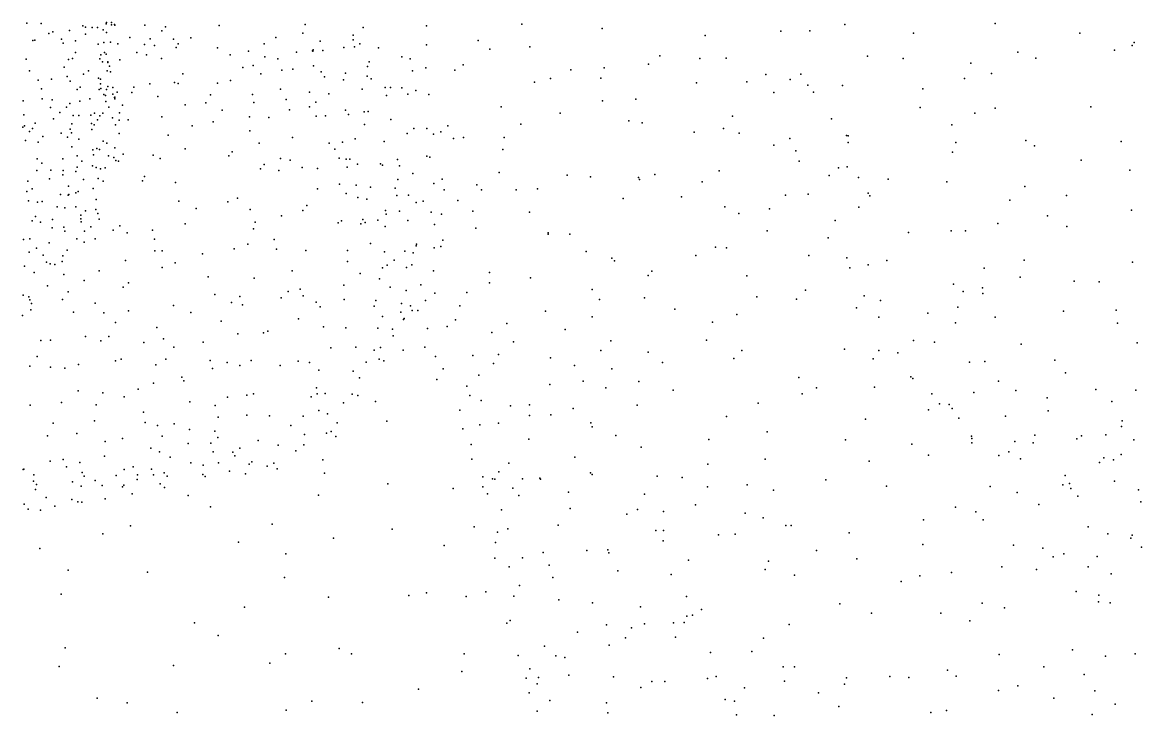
# Model space of a CAD drawing. Header units: metres. Extents: x -23.9 to 23.9, y -27.4 to 27.4.
# Drawn here: x 1.87 to 7.37, y -6.84 to -3.43 of the extents above; entities that cross this region are included whole.
import ezdxf

# ---------------------------------------------------------------- set-up
doc = ezdxf.new("R2010")
doc.units = ezdxf.units.M

msp = doc.modelspace()

# ---------------------------------------------------------------- linework, layer by layer
for p in [(1.8909, -3.436, 10.2765), (1.9607, -3.4374, 14.1254), (2.1653, -3.4487, 13.2678), (2.1794, -3.4566, 10.7429), (2.2114, -3.4582, 12.8945), (2.2369, -3.4575, -2.8958), (2.2808, -3.439, 12.0856), (2.2821, -3.4325, 25.2241), (2.3066, -3.4452, 11.6557), (2.3069, -3.4326, 23.6191), (2.3206, -3.4422, -22.9513), (2.3222, -3.4464, 11.3944), (2.4707, -3.4458, 16.0114), (2.5722, -3.455, -20.7304), (2.835, -3.447, 23.5426), (3.2583, -3.4426, 23.501), (3.5444, -3.4574, 23.8938), (3.8556, -3.4489, -11.3542), (4.3242, -3.4412, -9.4339), (4.7187, -3.463, 19.7864), (5.9121, -3.4427, -2.7542), (6.6518, -3.4376, -0.4682), (1.9194, -3.5213, -23.91), (1.9297, -3.5207, 25.1866), (1.9989, -3.487, 23.8709), (2.0184, -3.4784, 13.6055), (2.0607, -3.5147, 23.728), (2.0995, -3.4716, 10.6157), (2.1785, -3.491, 23.6363), (2.2652, -3.4684, -18.1013), (2.2816, -3.4815, 10.9608), (2.3963, -3.5061, 15.3569), (2.497, -3.5134, -20.0736), (2.5547, -3.4742, 23.5467), (2.6118, -3.5143, 17.4484), (2.6971, -3.5079, 25.1683), (3.114, -3.5068, 23.4541), (3.2471, -3.4859, -3.1482), (3.4944, -3.5187, -12.9392), (3.4946, -3.4953, 24.563), (4.109, -3.5211, -2.9834), (5.2259, -3.4974, -20.255), (5.5975, -3.4763, -5.2126), (5.7397, -3.4748, -1.6258), (6.2496, -3.4857, -2.499), (7.0676, -3.4856, -20.6465), (2.0683, -3.5352, -23.5762), (2.1296, -3.523, 13.4763), (2.2401, -3.5402, 25.3929), (2.2689, -3.5309, 12.5001), (2.3014, -3.5304, 23.5173), (2.3369, -3.5381, 11.182), (2.4683, -3.5408, 16.7441), (2.5181, -3.5465, 17.0741), (2.6243, -3.5554, 23.4534), (2.6338, -3.5386, -19.0456), (2.8277, -3.5568, -18.4385), (2.9794, -3.5746, -3.0651), (3.0564, -3.5371, -16.6492), (3.2939, -3.5731, 18.837), (3.2968, -3.5733, -14.8946), (3.2986, -3.5667, 23.4319), (3.3318, -3.524, -18.7822), (3.3458, -3.5715, 24.8986), (3.448, -3.5566, 24.786), (3.5009, -3.552, 19.1086), (3.5281, -3.5374, 23.6961), (3.6184, -3.5582, 24.3893), (3.8554, -3.5425, -18.9991), (4.1669, -3.5637, -10.1128), (4.3634, -3.5532, 19.6699), (7.2382, -3.5684, -0.1306), (7.324, -3.546, -2.2261), (7.3352, -3.5317, 19.6468), (1.8869, -3.6141, 23.7225), (2.0948, -3.6154, 23.4659), (2.1141, -3.6106, 14.5522), (2.1298, -3.58, 10.7464), (2.2499, -3.6117, 13.3309), (2.2536, -3.5923, 12.1989), (2.2614, -3.6262, 23.4215), (2.2721, -3.5799, 11.9707), (2.2807, -3.5881, 12.9639), (2.2882, -3.6302, 12.6635), (2.2883, -3.6256, 13.1547), (2.3468, -3.6168, 15.7967), (2.4304, -3.5811, 23.449), (2.4793, -3.5925, -18.6125), (2.5515, -3.6096, 25.281), (2.8896, -3.5928, 25.118), (3.0606, -3.6022, -18.084), (3.1236, -3.6112, 25.0186), (3.2168, -3.5795, -15.6843), (3.5737, -3.6259, 24.6196), (3.7337, -3.6023, 24.2007), (3.7749, -3.6116, 19.4634), (5.0031, -3.5973, 19.9041), (5.1996, -3.6095, -7.1062), (5.3292, -3.609, 19.9599), (6.0241, -3.598, -1.2651), (6.198, -3.6106, -20.8766), (6.7629, -3.5783, -20.846), (6.851, -3.6089, -0.286), (1.9035, -3.6712, 23.5771), (2.0733, -3.6522, -2.6841), (2.1927, -3.6703, 15.0557), (2.2851, -3.6704, 25.4477), (2.2962, -3.6484, 11.303), (2.3014, -3.675, 16.0536), (2.6571, -3.6861, 23.3253), (2.9519, -3.6537, 18.4794), (3.0037, -3.6451, 23.3432), (3.0402, -3.6859, -17.6748), (3.1435, -3.6669, -17.015), (3.1984, -3.6618, -16.1836), (3.3001, -3.6453, -18.3393), (3.3365, -3.6752, -14.5585), (3.4569, -3.6816, 24.8912), (3.5657, -3.6493, -3.0898), (3.7858, -3.6708, 23.8659), (3.8521, -3.6553, 24.0207), (3.9951, -3.6679, -10.8495), (4.0358, -3.6416, 19.5631), (4.5654, -3.6657, -2.7945), (4.7285, -3.6555, -19.7882), (4.9473, -3.6373, -2.4832), (6.5307, -3.633, -0.6223), (6.6327, -3.6831, -2.2423), (1.9466, -3.716, 23.4265), (2.0111, -3.7112, 13.7852), (2.088, -3.6989, 25.4609), (2.103, -3.7221, 13.6254), (2.1684, -3.6874, 10.891), (2.243, -3.7072, 11.8397), (2.252, -3.7351, 12.0984), (2.2524, -3.7111, 11.6821), (2.4942, -3.7342, 25.3946), (2.6165, -3.7272, -2.8912), (2.6342, -3.733, 18.247), (2.8269, -3.731, 23.2794), (2.8909, -3.7176, 25.1964), (3.3534, -3.7004, 23.368), (3.447, -3.7155, -13.4539), (3.5639, -3.6961, 24.7369), (3.583, -3.7099, -12.5896), (4.3855, -3.7256, -9.2215), (4.4652, -3.7079, -19.4268), (4.7123, -3.7067, 19.8197), (5.1819, -3.7301, -2.2861), (5.4298, -3.7252, -2.0197), (5.5237, -3.6893, -3.637), (5.6424, -3.7137, -6.1578), (5.6948, -3.6871, 19.9534), (5.73, -3.7404, -1.6387), (6.4997, -3.7083, 19.8326), (1.9617, -3.7599, 10.655), (2.1373, -3.7625, -19.008), (2.1525, -3.7508, 23.3035), (2.2455, -3.7622, 11.5568), (2.2543, -3.7568, 11.0897), (2.269, -3.7866, 16.9632), (2.2765, -3.7913, 12.3475), (2.2823, -3.762, 13.3192), (2.2877, -3.7476, 12.5016), (2.3123, -3.7525, 13.0124), (2.3129, -3.7846, 12.7696), (2.335, -3.7756, 23.2654), (2.4064, -3.7772, -22.0642), (2.4162, -3.7506, -21.3262), (2.5336, -3.7968, 23.2381), (2.7939, -3.7879, 25.2918), (2.9999, -3.7878, 23.2235), (3.1377, -3.7613, 23.2393), (3.2804, -3.7752, -17.371), (3.3742, -3.783, 24.9495), (3.5388, -3.7602, 23.4391), (3.6525, -3.7522, -12.2143), (3.6577, -3.7921, 23.5535), (3.6785, -3.7533, 24.5285), (3.7331, -3.7539, 24.4055), (3.7628, -3.7847, -2.9966), (3.8024, -3.7676, 24.2607), (3.8664, -3.7871, 23.9006), (5.5625, -3.777, -6.5053), (5.7575, -3.7753, -2.8816), (5.9008, -3.7421, -1.422), (6.2952, -3.7586, -0.9215), (1.8717, -3.8179, 14.0654), (1.9661, -3.8077, 13.8946), (2.0062, -3.8501, 25.4465), (2.0153, -3.8135, 23.2537), (2.0847, -3.8486, 13.6966), (2.1023, -3.8316, -23.3347), (2.1504, -3.819, 10.9553), (2.2, -3.8081, 16.4109), (2.2791, -3.8209, 17.2198), (2.2929, -3.849, 17.4628), (2.3205, -3.8012, -2.7648), (2.3227, -3.7994, -22.8054), (2.3233, -3.8082, 13.1685), (2.3601, -3.8389, 25.4699), (2.6681, -3.8379, 23.1972), (2.7708, -3.8279, 18.4505), (3.007, -3.8267, 25.1863), (3.1658, -3.8123, 18.8748), (3.2804, -3.8481, -16.4509), (3.3106, -3.8246, -3.0473), (4.2229, -3.8479, -9.9229), (4.7212, -3.8189, -8.2068), (4.8845, -3.81, -7.8427), (6.2824, -3.851, 19.8488), (7.1222, -3.8483, -0.1405), (1.8753, -3.8871, -19.2276), (2.0206, -3.9061, 15.1059), (2.0519, -3.8749, 10.867), (2.1175, -3.8903, 15.4451), (2.146, -3.8907, 15.688), (2.2042, -3.8893, 13.4968), (2.2222, -3.879, 25.4786), (2.2484, -3.8924, 11.9668), (2.2631, -3.8782, 12.1435), (2.311, -3.9018, 12.6804), (2.3455, -3.8764, -21.0204), (2.5532, -3.8963, 25.4638), (2.8513, -3.8647, 23.1659), (2.9844, -3.8971, -2.9203), (3.0796, -3.8993, 23.126), (3.1815, -3.8616, 25.0768), (3.3125, -3.8936, 24.9949), (3.3589, -3.8916, -15.7607), (3.4576, -3.8639, -17.8033), (3.4724, -3.8851, 24.8924), (3.5484, -3.8722, 23.3374), (3.5691, -3.8711, 24.7749), (4.5122, -3.879, 19.7718), (5.3595, -3.8943, 19.9212), (5.8457, -3.9058, -5.2215), (6.5516, -3.8794, -21.0021), (6.6506, -3.8538, -0.4707), (1.8705, -3.9483, 10.7168), (1.8792, -3.9403, -2.4081), (1.9177, -3.9543, 23.133), (1.9306, -3.9278, -19.6867), (2.1036, -3.9582, 23.1229), (2.1115, -3.9307, 16.2184), (2.2084, -3.9299, 11.4859), (2.2094, -3.9596, 11.2197), (2.2212, -3.9361, 11.6292), (2.2373, -3.9121, 11.8282), (2.3259, -3.9365, 12.8316), (2.344, -3.913, -22.4508), (2.3892, -3.9114, 23.1487), (2.7025, -3.9406, 23.1093), (2.8071, -3.9209, 25.3189), (3.5496, -3.9337, 19.4282), (3.6793, -3.9102, 24.6315), (3.7922, -3.9535, 24.4494), (3.8576, -3.9547, 23.8414), (3.9601, -3.9413, 19.5792), (4.3188, -3.9322, -9.534), (4.8502, -3.9168, 19.9003), (4.9147, -3.9263, -2.4687), (5.3152, -3.9539, -2.1658), (6.4385, -3.9365, -0.7401), (1.8828, -4.0126, 14.0326), (1.9037, -3.9696, -20.0154), (1.9683, -3.9941, 13.9088), (2.0588, -3.9764, 10.9674), (2.0907, -3.9971, 25.4913), (2.1091, -3.9751, 17.0886), (2.1454, -4.0059, 13.6225), (2.2649, -4.0166, 12.0847), (2.3439, -3.9794, 13.0133), (2.5843, -3.9873, 18.4047), (2.9872, -3.9664, 25.2065), (3.1963, -3.999, 25.0748), (3.5046, -4.0055, -2.9802), (3.7609, -3.9789, -11.7968), (3.889, -3.9822, 24.256), (3.9258, -3.9699, -11.1614), (3.9876, -4.0039, -2.8657), (4.0367, -3.9981, -10.7274), (4.2373, -3.9976, 19.6887), (5.1718, -3.9724, -7.433), (5.3917, -3.9774, -7.0074), (5.642, -4.0039, -4.3283), (5.9208, -3.9884, -2.6707), (5.9287, -3.9904, 19.845), (6.8012, -4.0126, -2.1351), (1.9453, -4.0218, -23.5944), (2.1114, -4.0442, 11.105), (2.2139, -4.059, 11.5427), (2.2339, -4.0529, 23.032), (2.2471, -4.0579, 11.9223), (2.284, -4.0257, 12.2994), (2.3236, -4.0487, 18.1904), (2.6691, -4.054, 23.0155), (2.899, -4.0696, 22.9915), (3.0329, -4.0256, 18.8821), (3.3771, -4.0263, 24.961), (3.405, -4.0555, -15.3354), (3.4415, -4.0219, -16.9658), (3.6476, -4.0184, 23.3494), (4.2305, -4.057, -2.7891), (5.5623, -4.0367, 19.8625), (5.6714, -4.0641, -6.6829), (5.9278, -4.0236, -5.8475), (6.4409, -4.0706, -2.3177), (6.4576, -4.0236, 19.7403), (6.844, -4.04, -0.2393), (7.2705, -4.0183, 19.5043), (1.9406, -4.1031, -20.5985), (1.9635, -4.1238, 16.8273), (2.0673, -4.1026, 13.6888), (2.1384, -4.0883, 17.6826), (2.1601, -4.1145, 11.3253), (2.2187, -4.0833, 13.4612), (2.292, -4.0879, 12.5398), (2.3179, -4.0974, 12.871), (2.3274, -4.1111, 13.026), (2.3411, -4.1148, 25.4857), (2.3632, -4.0801, 23.0026), (2.5114, -4.0844, 22.9935), (2.5456, -4.101, 25.4592), (2.8836, -4.088, 25.2793), (3.1366, -4.1011, 19.0963), (3.1853, -4.1091, 23.056), (3.4253, -4.0998, -14.9042), (3.4606, -4.1052, 23.2019), (3.478, -4.1051, 24.9009), (3.712, -4.1066, 24.5993), (3.8571, -4.09, 23.8087), (3.8721, -4.0948, 24.3871), (5.6875, -4.1154, -3.0733), (7.0731, -4.1101, -21.0726), (1.9388, -4.1609, 16.5412), (2.008, -4.1595, 11.1681), (2.0668, -4.1811, 25.5023), (2.0694, -4.1599, -21.1741), (2.1307, -4.166, -2.5046), (2.1369, -4.1439, 13.5548), (2.2131, -4.1375, 11.7955), (2.2312, -4.1458, 12.0324), (2.2526, -4.1527, 22.9405), (2.2747, -4.1468, 13.3271), (3.0388, -4.1525, 22.9709), (3.0573, -4.1317, -2.8349), (3.1291, -4.1606, 25.1266), (3.2438, -4.1466, 25.0526), (3.3198, -4.1513, 23.1194), (3.4659, -4.1436, -14.5115), (3.5153, -4.13, -13.849), (3.6286, -4.1274, 24.7106), (3.6394, -4.1348, -12.6538), (3.7217, -4.137, -17.5074), (3.7879, -4.1746, 23.6315), (4.2121, -4.1707, -10.0195), (4.9781, -4.1805, -20.032), (5.2944, -4.1628, -20.4772), (5.8806, -4.1468, -1.4309), (5.924, -4.1421, -20.9765), (7.3131, -4.1589, -2.0539), (1.8951, -4.2123, 17.1575), (2.0016, -4.2019, 22.9045), (2.1683, -4.2056, -21.6221), (2.2408, -4.1999, 12.3229), (2.2657, -4.2138, 12.6578), (2.4585, -4.2113, 22.9089), (2.4691, -4.1899, -2.6298), (2.6204, -4.2203, 25.437), (3.4273, -4.2282, 23.1622), (3.5095, -4.2319, -15.835), (3.7143, -4.2047, 23.4571), (3.8918, -4.2248, 23.8667), (3.9322, -4.2034, 24.073), (4.1024, -4.2317, 19.6736), (4.5471, -4.1827, -19.0381), (4.6618, -4.1913, -2.5853), (4.8977, -4.1952, -7.9736), (4.9025, -4.2045, -2.4045), (5.2098, -4.2156, -2.1752), (5.835, -4.1845, -4.6014), (5.9787, -4.1942, -5.0608), (6.1243, -4.2036, -5.5352), (6.4127, -4.217, -0.7682), (1.89, -4.2641, 22.8655), (1.9164, -4.2499, 11.2067), (2.0564, -4.2791, 17.9566), (2.0938, -4.2817, 11.6441), (2.0949, -4.2377, 11.4716), (2.0967, -4.2785, -23.0446), (2.1304, -4.2696, -22.0748), (2.1433, -4.2633, 11.8382), (2.2159, -4.2488, 12.1992), (3.3199, -4.2513, 25.0098), (3.4603, -4.274, 24.9215), (3.5797, -4.2426, 23.24), (3.701, -4.2481, 24.6217), (3.7087, -4.284, -16.9501), (3.7666, -4.2819, -12.0287), (3.942, -4.2552, 24.2983), (4.126, -4.2554, -18.1909), (4.2966, -4.2563, -9.6386), (4.4004, -4.2499, -9.1606), (5.1095, -4.2901, 19.8756), (5.621, -4.2814, -3.6264), (5.732, -4.2767, 19.7781), (6.0267, -4.2724, 19.7544), (6.0356, -4.2851, -6.0763), (6.7962, -4.2387, 19.5699), (7.0015, -4.2828, -2.0598), (1.8977, -4.3092, 13.8351), (1.9422, -4.3164, 11.3324), (1.9657, -4.3129, 25.492), (2.0392, -4.3392, 13.5938), (2.0771, -4.3441, -22.5522), (2.1307, -4.3387, 12.0761), (2.2306, -4.3037, 25.5012), (2.6378, -4.3112, 22.9129), (2.8779, -4.3139, 22.9291), (2.9252, -4.2966, 18.9773), (3.2676, -4.3334, 23.0591), (3.5179, -4.2938, 19.4692), (3.5617, -4.3013, -16.2249), (3.805, -4.3177, 23.637), (3.8388, -4.3108, 24.4431), (4.0096, -4.3079, -10.8891), (4.822, -4.2982, -19.6342), (5.3216, -4.3384, -7.4048), (5.9812, -4.3409, -1.2583), (6.7228, -4.3067, -0.3692), (1.9323, -4.3867, 11.4536), (2.0158, -4.402, 11.7088), (2.1551, -4.3976, 13.3134), (2.1561, -4.3807, 12.3846), (2.1793, -4.3588, 22.8774), (2.2297, -4.3529, 12.7057), (2.2392, -4.3727, 12.8817), (2.2453, -4.3991, 13.0411), (2.7227, -4.3474, -2.6355), (2.9874, -4.3529, 25.2276), (3.1429, -4.3827, 25.13), (3.2466, -4.3565, -2.7875), (3.5423, -4.4008, -15.1396), (3.6535, -4.3568, 24.6905), (3.6572, -4.3752, -12.9522), (3.7226, -4.3611, 23.4627), (3.8774, -4.3656, 23.7905), (3.9287, -4.3746, 24.0199), (4.0833, -4.3599, -2.7174), (4.3621, -4.3651, 19.7786), (5.39, -4.3714, -1.9991), (5.5413, -4.3486, -1.7892), (6.9083, -4.383, -0.1309), (7.3214, -4.3559, 19.3662), (1.9156, -4.4081, -21.4299), (1.9577, -4.4151, 13.6772), (2.0141, -4.442, 11.8623), (2.0725, -4.4385, -2.3408), (2.1578, -4.4125, 12.5226), (2.2053, -4.4377, 25.5096), (2.3145, -4.4535, 18.5277), (2.3473, -4.433, 25.4866), (2.5081, -4.4536, 25.4504), (2.6693, -4.4234, 25.4165), (3.0044, -4.4466, -2.6768), (3.0129, -4.4142, 19.2074), (3.4214, -4.4175, 23.125), (3.4374, -4.4079, 24.9434), (3.5329, -4.4229, -14.7072), (3.5532, -4.4155, 24.8263), (3.6162, -4.4047, 23.2759), (3.6524, -4.4366, -13.6213), (3.7631, -4.4061, 24.5484), (3.8939, -4.4253, 24.2229), (4.0984, -4.4435, -10.5394), (5.5309, -4.4565, -7.1444), (5.8648, -4.4061, -6.6848), (6.5057, -4.4566, 19.5826), (6.6639, -4.4204, -21.1941), (7.0027, -4.4362, 19.444), (1.8743, -4.4991, 11.582), (1.9042, -4.4964, 22.8601), (2.0763, -4.4584, 12.2663), (2.1367, -4.4973, 13.2129), (2.1742, -4.458, 12.797), (2.2269, -4.4966, 22.871), (2.383, -4.4677, 22.8823), (2.5184, -4.4979, 22.889), (3.1061, -4.5005, 22.9611), (3.9356, -4.5033, -11.2272), (4.4532, -4.473, -18.4925), (4.4539, -4.4671, -2.5914), (4.5591, -4.4732, -8.7796), (5.8296, -4.4908, -21.0342), (6.2252, -4.4657, -5.8405), (6.4345, -4.4573, -0.6788), (1.9013, -4.5616, 25.4982), (1.9385, -4.5428, -22.14), (2.0004, -4.5165, 12.09), (2.088, -4.5519, 12.71), (2.1723, -4.5126, 13.0711), (2.5188, -4.5562, -2.4744), (2.5556, -4.5562, 18.8347), (2.9101, -4.5461, 22.9118), (2.9769, -4.5223, 25.2403), (3.1179, -4.5471, 25.155), (3.2624, -4.5532, 25.063), (3.4667, -4.5538, 23.1244), (3.5792, -4.5196, 23.2061), (3.6493, -4.561, -15.5373), (3.749, -4.5564, -12.5747), (3.789, -4.5648, 24.5105), (3.8038, -4.5304, 23.595), (3.8064, -4.5227, -2.7259), (3.893, -4.5405, 24.0028), (3.9262, -4.5337, 19.6452), (4.6396, -4.5584, -18.9004), (5.2757, -4.5367, 19.7961), (5.33, -4.5402, -20.5189), (1.9698, -4.5773, 13.4975), (1.9875, -4.6117, 18.3501), (2.0044, -4.6193, 12.5295), (2.0278, -4.6223, 13.3342), (2.0638, -4.6081, 22.8652), (2.0677, -4.5793, 25.5238), (2.3752, -4.6035, 22.8757), (2.6187, -4.6146, 25.4184), (2.7537, -4.5702, 22.8991), (3.4663, -4.6076, -2.737), (3.6961, -4.6019, -15.8808), (4.7658, -4.5909, -8.2948), (4.7798, -4.604, -19.3965), (5.1793, -4.5789, -2.1022), (5.7353, -4.578, -1.4939), (5.9217, -4.5892, -4.0583), (6.118, -4.6029, 19.6475), (6.7933, -4.6013, 19.4256), (7.3265, -4.6107, -1.9875), (1.8786, -4.6301, 22.8414), (1.9261, -4.6618, 12.2762), (2.0729, -4.6724, -2.2391), (2.2453, -4.6541, 25.4983), (2.5549, -4.6367, 22.8817), (3.1943, -4.6545, 22.9836), (3.5297, -4.667, 24.8714), (3.6388, -4.6393, 19.5567), (3.6624, -4.6259, 23.3452), (3.7561, -4.6375, 23.507), (3.7836, -4.6237, -16.4615), (3.8891, -4.6532, 23.8034), (4.1641, -4.6625, -17.655), (4.9447, -4.6773, -2.2492), (4.9632, -4.6557, 19.8321), (5.9372, -4.6397, -1.2333), (6.0263, -4.6238, -2.7969), (6.5971, -4.64, -0.4341), (1.9923, -4.7278, 13.1149), (2.1724, -4.7005, 22.8686), (2.3898, -4.7121, 25.4638), (2.7814, -4.6836, 25.3567), (3.0083, -4.6895, 25.2245), (3.4481, -4.7249, 23.0913), (3.6242, -4.6937, 24.748), (3.8274, -4.7233, 23.9958), (4.165, -4.7121, -10.235), (4.3659, -4.688, -2.5344), (5.4298, -4.6785, -7.4258), (6.4462, -4.719, -5.195), (6.7732, -4.6844, -0.2092), (7.0402, -4.7048, -21.3026), (7.1623, -4.7075, 0.1416), (1.8721, -4.7727, 12.4329), (1.8998, -4.7814, 13.4352), (2.0932, -4.7563, 25.5267), (2.3636, -4.7341, 18.7987), (2.8145, -4.7696, -2.4671), (2.9373, -4.7802, 22.8942), (3.1408, -4.7868, 22.944), (3.1752, -4.7557, 19.4081), (3.2333, -4.7437, 25.0921), (3.2484, -4.7769, -2.5973), (3.6763, -4.7337, -14.5963), (3.7559, -4.7503, -13.7112), (3.8964, -4.7629, -11.8765), (4.0533, -4.7599, -17.09), (4.6697, -4.7457, 19.852), (4.9276, -4.7872, -19.6774), (5.4796, -4.7818, -1.8125), (5.7181, -4.7486, -7.0772), (6.0067, -4.7766, -6.7541), (6.4944, -4.7557, -5.8698), (6.5887, -4.7374, -21.3103), (6.5906, -4.7644, -5.4907), (1.9056, -4.796, 12.8791), (1.9133, -4.8139, 22.818), (2.066, -4.7941, 22.8648), (2.2257, -4.812, 25.495), (2.6116, -4.8245, 25.4098), (2.8958, -4.8096, 25.2919), (2.9512, -4.8211, 19.3372), (3.3132, -4.8076, 23.058), (3.3322, -4.8301, 25.0337), (3.4505, -4.7944, 24.9563), (3.5975, -4.8279, 24.7908), (3.6068, -4.7992, 23.3652), (3.7324, -4.8146, -14.1248), (3.7765, -4.8255, 23.7255), (3.8504, -4.7994, -12.2595), (4.0194, -4.8254, -11.1138), (4.7061, -4.7946, -2.3942), (5.076, -4.8424, -2.1091), (5.6749, -4.7928, 19.6693), (5.9694, -4.835, -3.2039), (6.0874, -4.8002, -1.0093), (6.4676, -4.8329, -0.5403), (1.8683, -4.8727, 13.1217), (1.9102, -4.8457, 13.2782), (2.1188, -4.8567, 18.669), (2.2689, -4.8602, 22.8715), (2.3906, -4.8506, 25.457), (2.696, -4.858, 19.2078), (3.2256, -4.8894, 25.1009), (3.6385, -4.8781, 23.5339), (3.7289, -4.8572, 24.2605), (3.7427, -4.8924, 19.6198), (3.7448, -4.8881, 24.0925), (3.7839, -4.8494, 23.9529), (3.8127, -4.8483, -15.5703), (3.998, -4.8945, -16.6698), (4.441, -4.8523, 19.8581), (4.6694, -4.8798, -8.5092), (5.3806, -4.8677, 19.7126), (6.0788, -4.8814, -3.9916), (6.3196, -4.8617, -2.4765), (6.6513, -4.8811, -0.3053), (6.9877, -4.8518, 19.1367), (7.2459, -4.8479, 19.0167), (2.3256, -4.9072, -2.2503), (2.5291, -4.9319, 25.4227), (2.8453, -4.901, 22.9085), (3.0746, -4.9496, 25.1898), (3.3484, -4.9295, 19.4868), (3.4582, -4.934, 23.2954), (3.6154, -4.9359, 24.7123), (3.6881, -4.9401, 23.7756), (3.86, -4.937, -12.9833), (3.9568, -4.9267, -2.5477), (4.2504, -4.9126, -9.8268), (4.5362, -4.9425, -8.8234), (5.2617, -4.9061, -1.9571), (6.4568, -4.9087, -6.2456), (7.2526, -4.9115, 0.2721), (1.9582, -4.9965, 22.8006), (2.0065, -4.9948, 25.5342), (2.1778, -4.9761, 25.4975), (2.2543, -4.9978, 22.8706), (2.2931, -4.9759, 18.9272), (2.4662, -5.0069, 22.8983), (2.5627, -4.9888, -2.2863), (2.7568, -5.0049, 25.3693), (2.9282, -4.9629, 22.9928), (3.0538, -4.9585, -2.4537), (3.6907, -4.9726, 24.1918), (4.1765, -4.9576, 19.7775), (4.2824, -5.0022, -2.4435), (4.7622, -4.9971, -18.9312), (5.2317, -4.9941, -20.3257), (6.25, -4.9961, -0.7611), (6.3536, -5.0042, -4.3911), (2.6122, -5.0298, 22.9637), (3.3845, -5.0315, 25.0104), (3.5072, -5.0285, 23.5169), (3.5976, -5.0437, 23.7895), (3.6296, -5.031, 24.4162), (3.74, -5.0445, -2.5578), (3.8473, -5.0297, -14.7917), (4.713, -5.046, 19.792), (4.9452, -5.0533, -8.0859), (5.405, -5.0462, -20.606), (5.9096, -5.0394, -1.1685), (6.0791, -5.0454, -0.9551), (6.1732, -5.0569, -21.2539), (6.7788, -5.0139, -5.9326), (7.3498, -5.0085, -1.9875), (1.9417, -5.075, -1.9619), (2.1434, -5.1137, 25.4842), (2.3264, -5.0957, 19.1789), (2.3547, -5.0887, 22.9443), (2.5242, -5.1159, 19.369), (2.573, -5.0881, 25.4025), (2.7923, -5.0945, 23.0796), (2.8745, -5.1041, 19.4194), (2.9924, -5.0939, 25.2399), (3.2245, -5.0974, 25.1047), (3.2795, -5.1039, -2.4564), (3.558, -5.1035, 24.6658), (3.6229, -5.0876, 24.2899), (3.6448, -5.097, 24.1187), (3.8996, -5.075, -13.3977), (4.0829, -5.0703, -10.6295), (4.1849, -5.1101, -10.1248), (4.2099, -5.0652, -17.0134), (4.465, -5.0809, -17.8414), (5.0152, -5.105, 19.7388), (5.3656, -5.0849, -7.5574), (6.0516, -5.0859, 19.4369), (6.5248, -5.1034, -0.4002), (6.5999, -5.0988, 19.1281), (6.9443, -5.0924, 0.1049), (1.9047, -5.123, 22.8452), (2.0059, -5.1267, 25.5089), (2.0774, -5.1319, 22.8984), (2.8025, -5.1335, 25.3216), (2.9371, -5.119, 23.1462), (3.1364, -5.1198, 23.206), (3.3263, -5.1415, 23.3589), (3.4949, -5.1466, 23.7655), (3.9373, -5.1348, -15.1048), (4.1129, -5.166, -16.3497), (4.5832, -5.1187, -18.1984), (4.7662, -5.1355, -2.2603), (6.9968, -5.1556, -5.3042), (2.5136, -5.2054, 25.3783), (2.6525, -5.1768, 23.1177), (2.6617, -5.1941, 25.3386), (3.5261, -5.1795, 23.947), (3.9054, -5.1872, -14.4194), (4.0527, -5.2209, -11.4157), (4.4615, -5.2124, -17.5239), (4.6249, -5.1955, -8.6189), (4.8995, -5.1976, -19.3316), (5.6859, -5.178, -7.2952), (6.0586, -5.2251, -6.957), (6.237, -5.1743, -3.6396), (6.2459, -5.1827, -3.164), (6.6671, -5.1954, -4.5547), (2.143, -5.2436, 23.0177), (2.2646, -5.2533, 19.3851), (2.3688, -5.2735, 25.3873), (2.4381, -5.2348, 23.1029), (2.8767, -5.2753, -2.2506), (2.9716, -5.2647, 25.1673), (3.004, -5.2592, 23.3015), (3.2885, -5.2724, 23.4978), (3.3141, -5.2292, 25.0051), (3.3183, -5.259, 19.5295), (3.3571, -5.2576, 23.6601), (3.4904, -5.2608, 24.6349), (3.5176, -5.2664, 24.4409), (4.0688, -5.2667, -15.5991), (4.7367, -5.2289, -18.5276), (5.0683, -5.241, -19.7905), (5.7014, -5.2584, 19.5625), (5.7728, -5.2297, -1.3334), (6.3397, -5.2591, -0.5835), (6.5468, -5.2516, -4.2355), (6.7526, -5.2427, -2.3437), (6.9073, -5.2782, -4.8318), (7.146, -5.2364, 0.3229), (7.3429, -5.2411, -5.7265), (1.9063, -5.3148, 23.0063), (2.0599, -5.3011, 25.4432), (2.2316, -5.3121, 25.4039), (2.6916, -5.2981, 23.2387), (2.8167, -5.3154, 23.2934), (3.4477, -5.3025, 24.7887), (3.6052, -5.2959, 19.6152), (4.1241, -5.2913, -2.3793), (4.2676, -5.3181, -9.7291), (4.3612, -5.3124, -9.292), (4.5761, -5.3309, -2.2578), (4.8908, -5.3149, -2.1214), (5.4859, -5.3045, -1.6915), (6.3236, -5.3376, 19.0951), (6.3782, -5.3082, -6.7133), (6.4247, -5.3115, -2.8717), (6.4397, -5.3306, -21.3838), (7.2251, -5.2956, 18.5197), (2.2234, -5.3913, 23.1736), (2.4638, -5.3492, -2.0872), (2.8302, -5.373, 25.1562), (2.9726, -5.3632, 23.3847), (3.0825, -5.3673, 23.4669), (3.2481, -5.3685, 23.6393), (3.3266, -5.3399, 23.7934), (3.3691, -5.3565, 23.9637), (3.6608, -5.3922, -2.4372), (4.0183, -5.3383, -14.702), (4.362, -5.3655, 19.7772), (4.4666, -5.3618, -8.979), (5.3309, -5.3698, 19.6267), (6.0128, -5.3827, -21.2005), (6.4723, -5.378, -0.3918), (6.7021, -5.3686, -0.116), (6.9109, -5.3417, 18.704), (7.2753, -5.3912, -2.1355), (2.0198, -5.4025, 19.3819), (2.4716, -5.3993, 23.2588), (2.5326, -5.4134, 25.2486), (2.6139, -5.4059, 19.5432), (2.6903, -5.434, 25.1725), (2.8137, -5.4419, 23.498), (3.1877, -5.4145, 24.9744), (3.3861, -5.4435, 24.2501), (3.4164, -5.4015, -2.3603), (4.0331, -5.4304, -13.2093), (4.1174, -5.41, -15.2352), (4.2097, -5.4019, -16.0407), (4.6631, -5.4008, 19.7335), (4.6705, -5.4214, -17.9467), (5.5296, -5.4446, -20.7285), (7.2725, -5.4182, -4.9303), (1.9912, -5.4642, 23.1649), (2.1359, -5.4542, -1.9359), (2.2761, -5.4923, 23.2795), (2.361, -5.4773, 25.2757), (2.5557, -5.4668, 23.3523), (2.6828, -5.5027, 23.6054), (2.7943, -5.5015, 25.0876), (2.8285, -5.4725, 23.627), (3.0271, -5.4886, 23.8723), (3.2553, -5.4576, 23.967), (3.3641, -5.4521, 24.7336), (3.4097, -5.4687, 24.3881), (4.3587, -5.4808, -16.5915), (4.7866, -5.4628, -8.3644), (5.2438, -5.4832, -20.1104), (5.9159, -5.4838, -1.0943), (6.5346, -5.4672, 18.8638), (6.5362, -5.4786, -3.6016), (6.5362, -5.5001, -3.2484), (6.7484, -5.4924, -2.6856), (6.8375, -5.4993, 0.0822), (6.8469, -5.4617, -21.5522), (7.053, -5.479, 0.319), (7.0762, -5.4654, 18.3979), (7.1945, -5.4592, -6.1634), (7.3327, -5.4843, 18.1273), (2.4998, -5.5259, 23.523), (2.542, -5.5437, 25.1583), (2.8069, -5.5433, 23.8736), (2.9031, -5.5444, 23.9671), (2.9382, -5.5248, 25.0153), (3.1253, -5.5113, 24.0485), (3.2121, -5.5387, 24.2322), (3.2516, -5.5086, 24.8596), (4.0742, -5.5076, -12.6922), (4.9113, -5.5205, 19.68), (6.2418, -5.5057, -0.6376), (6.7176, -5.5443, -4.0011), (7.2709, -5.5568, 16.4615), (2.0044, -5.5888, 25.2935), (2.0695, -5.5813, 23.3321), (2.1511, -5.5962, 25.2217), (2.2724, -5.5655, 23.4613), (2.5944, -5.5699, 23.7765), (2.6961, -5.5974, 23.9743), (2.7564, -5.6087, 24.957), (2.8317, -5.5971, 24.0992), (2.9127, -5.5638, -2.1273), (2.9832, -5.6034, 24.2637), (2.9958, -5.5922, 24.8791), (3.1039, -5.5999, 24.7371), (3.3453, -5.5829, 24.5225), (4.0783, -5.5797, -13.5214), (4.2599, -5.5993, -2.2384), (4.5848, -5.5693, -8.7356), (5.2378, -5.6037, -1.7929), (5.5196, -5.579, -1.5957), (6.0318, -5.5892, -7.1109), (6.3229, -5.5597, 18.9855), (6.6698, -5.5621, -6.6116), (6.7763, -5.5773, 18.5157), (7.1637, -5.5954, 17.3463), (7.186, -5.573, 17.6405), (7.2333, -5.5835, 16.7769), (1.8714, -5.6299, 23.3314), (1.8761, -5.6289, 25.2297), (1.9246, -5.6564, 23.4888), (2.0853, -5.6171, 23.4819), (2.1627, -5.6456, 23.6731), (2.1713, -5.663, 23.854), (2.3294, -5.6606, 24.0237), (2.368, -5.6299, 23.7922), (2.4123, -5.6179, 25.0785), (2.4337, -5.6572, 24.1171), (2.5032, -5.6282, 23.9159), (2.5132, -5.6569, 19.6548), (2.5649, -5.6461, 24.1673), (2.5802, -5.6634, 24.3562), (2.7558, -5.655, 24.4556), (2.7672, -5.6644, 24.79), (2.8872, -5.6393, 24.4713), (2.9649, -5.6515, 24.6489), (3.0716, -5.6134, 24.4639), (3.1209, -5.6269, 24.6011), (3.3531, -5.6476, -2.2257), (4.1329, -5.6662, -11.9624), (4.2108, -5.6413, -10.0201), (4.6609, -5.6471, 19.6889), (4.6689, -5.6542, -17.3531), (4.9888, -5.6633, -19.1815), (6.9959, -5.6591, -2.5211), (1.9225, -5.6881, 23.7975), (1.9378, -5.7034, 25.1166), (2.1147, -5.6902, 25.0692), (2.1567, -5.7118, 24.2944), (2.2265, -5.6852, 24.1397), (2.2609, -5.7096, 19.6274), (2.361, -5.7152, 24.4907), (2.3672, -5.7076, 24.9372), (2.433, -5.6792, 24.3292), (2.5449, -5.7007, 24.5583), (2.5673, -5.7189, 24.6899), (3.6654, -5.7004, 19.7768), (4.132, -5.716, -10.8858), (4.1802, -5.676, 19.7431), (4.1907, -5.678, -14.3862), (4.2797, -5.7225, -14.979), (4.3274, -5.677, -15.6975), (4.4119, -5.6738, -9.1018), (4.4158, -5.6772, -16.2024), (5.1126, -5.6698, -7.909), (5.2361, -5.7149, 19.5795), (5.431, -5.7061, -20.4714), (5.8191, -5.6808, 19.216), (6.1174, -5.7118, -0.7768), (6.6262, -5.7138, -21.4935), (6.9833, -5.7054, -4.119), (7.0166, -5.6989, -6.5302), (7.2382, -5.6885, -4.4273), (1.9323, -5.7279, 24.2007), (1.9851, -5.7686, 24.9819), (2.1114, -5.7779, 24.6646), (2.2755, -5.7753, 24.7937), (2.4078, -5.7506, 24.7496), (2.6834, -5.759, -1.9676), (3.3243, -5.7567, 19.7805), (3.9861, -5.7236, -2.2597), (4.1545, -5.7506, -12.4332), (4.3088, -5.7588, -9.5181), (4.5528, -5.7425, -2.1182), (4.9272, -5.751, -18.7845), (5.5611, -5.7319, -7.5071), (6.7599, -5.744, -3.042), (7.0233, -5.7235, 0.366), (7.0571, -5.7607, 18.0669), (7.3553, -5.731, -2.2215), (1.8766, -5.8, 24.6009), (1.8964, -5.8261, 24.7794), (1.9578, -5.8311, 19.6254), (2.0275, -5.8111, 24.7985), (2.141, -5.7894, 24.8664), (2.16, -5.7907, -1.8346), (2.7931, -5.8147, 19.7714), (4.224, -5.8291, -2.166), (4.5619, -5.8225, -16.4973), (4.8921, -5.8262, -18.0538), (5.178, -5.8033, -19.7635), (6.4564, -5.8158, -6.9359), (6.8655, -5.8023, -3.4988), (7.3677, -5.7893, 0.6729), (4.8405, -5.8494, -17.648), (5.0202, -5.8369, -1.8894), (5.4214, -5.8449, 19.3787), (5.5098, -5.8685, -1.5274), (6.2984, -5.8776, -0.4974), (6.5558, -5.8377, 18.6957), (6.5923, -5.8781, -0.1155), (2.4005, -5.9077, -1.8692), (3.0958, -5.8987, 19.8356), (3.6866, -5.9235, -2.2073), (4.0892, -5.9129, 19.7533), (4.2038, -5.9384, -13.036), (4.2545, -5.9225, -13.659), (4.5033, -5.9045, -15.8723), (4.9834, -5.9307, -18.5015), (5.0209, -5.93, 19.5806), (5.6221, -5.9063, 19.2493), (5.6481, -5.9059, -20.7942), (5.9328, -5.9417, 19.0985), (7.1091, -5.9119, 17.7045), (2.2636, -5.9463, 19.7541), (2.9316, -5.9883, -1.994), (3.3975, -5.9683, -2.1222), (4.194, -5.9891, -11.3445), (5.0195, -5.9815, -8.0654), (5.2907, -5.9516, -1.6641), (5.3721, -5.9489, -20.1849), (7.2042, -5.9463, -3.9111), (7.3188, -5.9675, -2.5536), (7.3251, -5.9531, 16.412), (1.9537, -6.0192, 19.8536), (3.1636, -6.0446, -2.0463), (3.9424, -6.004, -2.177), (4.4284, -6.0387, -9.0704), (4.6434, -6.0283, -16.2113), (4.7475, -6.0246, 19.6094), (4.7516, -6.0407, -8.4972), (5.773, -6.0285, -7.4113), (6.2958, -5.9991, -21.3931), (6.7419, -6.0019, 18.4024), (6.886, -6.0178, -21.6238), (6.9886, -6.0448, 17.999), (7.3711, -6.0119, 16.1106), (4.191, -6.0658, -10.4508), (4.3268, -6.0649, -2.0588), (4.4577, -6.1013, 19.6662), (5.1431, -6.0764, -19.4013), (5.5366, -6.0803, -20.5216), (5.9703, -6.0697, -0.9314), (6.9357, -6.0601, 0.348), (7.1532, -6.0579, -3.33), (2.094, -6.1248, -1.8074), (2.4841, -6.1353, 19.935), (3.1576, -6.161, 19.8949), (4.2611, -6.1091, -12.2077), (4.477, -6.1616, -14.3258), (4.7962, -6.1278, -16.7086), (5.058, -6.1465, -18.2452), (5.5206, -6.1223, -7.6295), (5.6645, -6.1498, -1.3425), (6.2805, -6.1527, 18.8992), (6.4362, -6.1374, -0.265), (6.6846, -6.1087, 0.0567), (6.8537, -6.1215, 18.2161), (7.1085, -6.1082, -6.6955), (7.2222, -6.1433, -21.7979), (4.3123, -6.2006, -9.5539), (6.1887, -6.1812, -0.6073), (2.0595, -6.2428, 20.1304), (3.3738, -6.2584, -2.0652), (3.7683, -6.2491, 19.8562), (3.8544, -6.2363, -2.1482), (4.05, -6.2546, 19.7821), (4.1464, -6.2322, -2.0698), (4.2848, -6.2529, -11.8469), (4.5061, -6.2712, -1.9633), (5.1336, -6.2549, 19.4141), (7.0494, -6.2303, 17.5657), (7.1615, -6.2479, 17.1326), (2.9609, -6.3071, 19.9287), (4.6721, -6.2861, -15.4409), (4.9068, -6.3049, -8.2539), (5.2065, -6.3185, -7.9258), (5.8879, -6.2915, -1.015), (6.5868, -6.2879, 18.4831), (6.6977, -6.3096, -21.5791), (7.1583, -6.281, 0.6478), (7.2165, -6.2853, 16.8875), (4.266, -6.3726, -10.5976), (5.1223, -6.3825, -17.9611), (5.1352, -6.3513, -1.7016), (5.1633, -6.3462, -18.5999), (6.0423, -6.3361, -0.7908), (6.3844, -6.3372, 18.7059), (6.5264, -6.3737, -0.103), (2.714, -6.3844, 19.95), (4.2507, -6.3864, -10.1287), (4.597, -6.4308, -14.1673), (4.7394, -6.3932, -1.8856), (4.8638, -6.4083, 19.5213), (4.9271, -6.3883, -16.5022), (5.0702, -6.3847, -17.5717), (5.6385, -6.3926, -20.592), (2.831, -6.4457, -1.9224), (4.834, -6.4572, -15.7309), (5.0795, -6.4544, -16.9574), (5.5122, -6.4593, -20.2599), (2.0786, -6.5069, -1.7836), (3.1627, -6.5357, -1.972), (3.4262, -6.5106, -2.0353), (3.486, -6.5363, 19.9463), (4.0398, -6.5364, 19.8001), (4.3056, -6.5451, -1.9559), (4.4351, -6.4986, -12.9803), (4.4908, -6.5466, -9.1686), (4.7538, -6.4938, -15.0497), (5.2508, -6.5305, -18.9052), (5.4549, -6.5246, 19.2165), (6.6701, -6.5403, -7.0158), (7.0309, -6.5162, 0.5828), (7.3386, -6.5358, 16.6046), (2.0499, -6.5995, 20.3075), (2.6114, -6.5942, -1.8841), (3.0852, -6.5829, 19.9806), (4.536, -6.5545, -13.4185), (5.6095, -6.601, -1.3336), (5.6645, -6.6, 19.1056), (6.8899, -6.6005, 17.9722), (7.193, -6.5487, 17.0326), (4.0293, -6.624, -2.0128), (4.3454, -6.6567, -9.7289), (4.363, -6.6108, -11.3403), (4.406, -6.6525, -12.3312), (4.5547, -6.642, 19.6099), (4.7752, -6.6494, -14.573), (5.2369, -6.6577, -7.9866), (5.2793, -6.6473, -17.2608), (5.9208, -6.6544, -7.4875), (6.1328, -6.6474, -0.6175), (6.227, -6.653, 18.7709), (6.4173, -6.617, 18.5574), (6.4598, -6.6465, -21.5173), (7.0884, -6.6385, 17.4988), (3.8159, -6.7103, 19.8686), (4.3997, -6.684, -11.7312), (4.9089, -6.7022, 19.4594), (4.963, -6.673, -1.8293), (5.0274, -6.6724, -15.9303), (5.4184, -6.7031, -19.8876), (5.6154, -6.6707, -7.6993), (5.9101, -6.6863, -0.9662), (6.7627, -6.6935, 0.277), (2.2355, -6.7542, -1.821), (4.3606, -6.7278, -10.489), (4.4609, -6.7656, -1.9153), (5.3228, -6.7609, -17.9738), (5.7818, -6.7275, -20.7255), (6.6678, -6.7162, 18.2542), (6.9397, -6.755, 0.5349), (7.1419, -6.7183, -21.843), (2.3841, -6.778, 20.2336), (3.166, -6.813, 20.0244), (3.2919, -6.7697, -1.986), (3.5409, -6.775, 19.9447), (4.3997, -6.8188, -10.8137), (4.7396, -6.7779, -1.8639), (5.3699, -6.7694, -19.4948), (5.8831, -6.7957, 18.9689), (6.4111, -6.8158, -7.2169), (7.2418, -6.7847, 17.3643), (2.6301, -6.8247, 20.1456), (4.7468, -6.8259, -13.8586), (5.3789, -6.8364, -16.8676), (5.5638, -6.8402, 19.1102), (6.3344, -6.825, -0.3186), (7.1281, -6.8351, 0.7841)]:
    msp.add_point(p)

doc.saveas('drawing.dxf')
